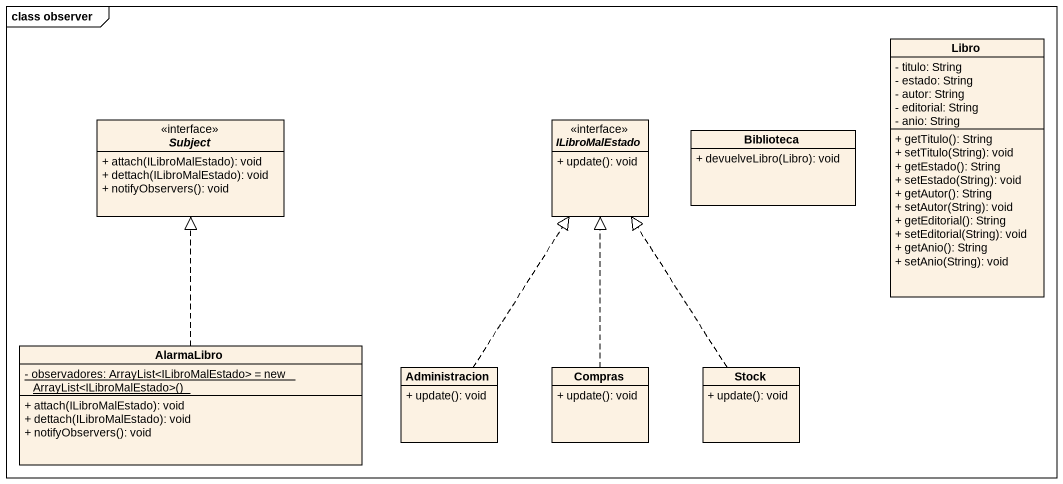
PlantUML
@startuml
mainframe class observer
hide circle
hide empty members
skinparam classAttributeIconSize 0
class Libro {
  - titulo: String
  - estado: String
  - autor: String
  - editorial: String
  - anio: String
  + getTitulo(): String
  + setTitulo(String): void
  + getEstado(): String
  + setEstado(String): void
  + getAutor(): String
  + setAutor(String): void
  + getEditorial(): String
  + setEditorial(String): void
  + getAnio(): String
  + setAnio(String): void
}
interface Subject <<interface>> {
  + attach(ILibroMalEstado): void
  + dettach(ILibroMalEstado): void
  + notifyObservers(): void
}
interface ILibroMalEstado <<interface>> {
  + update(): void
}
class Biblioteca {
  + devuelveLibro(Libro): void
}
class AlarmaLibro {
  {static} {field} - observadores: ArrayList<ILibroMalEstado> = new ArrayList<ILibroMalEstado>()
  + attach(ILibroMalEstado): void
  + dettach(ILibroMalEstado): void
  + notifyObservers(): void
}
class Administracion {
  + update(): void
}
class Compras {
  + update(): void
}
class Stock {
  + update(): void
}
AlarmaLibro .up.|> Subject
Administracion .up.|> ILibroMalEstado
Compras .up.|> ILibroMalEstado
Stock .up.|> ILibroMalEstado
@enduml
